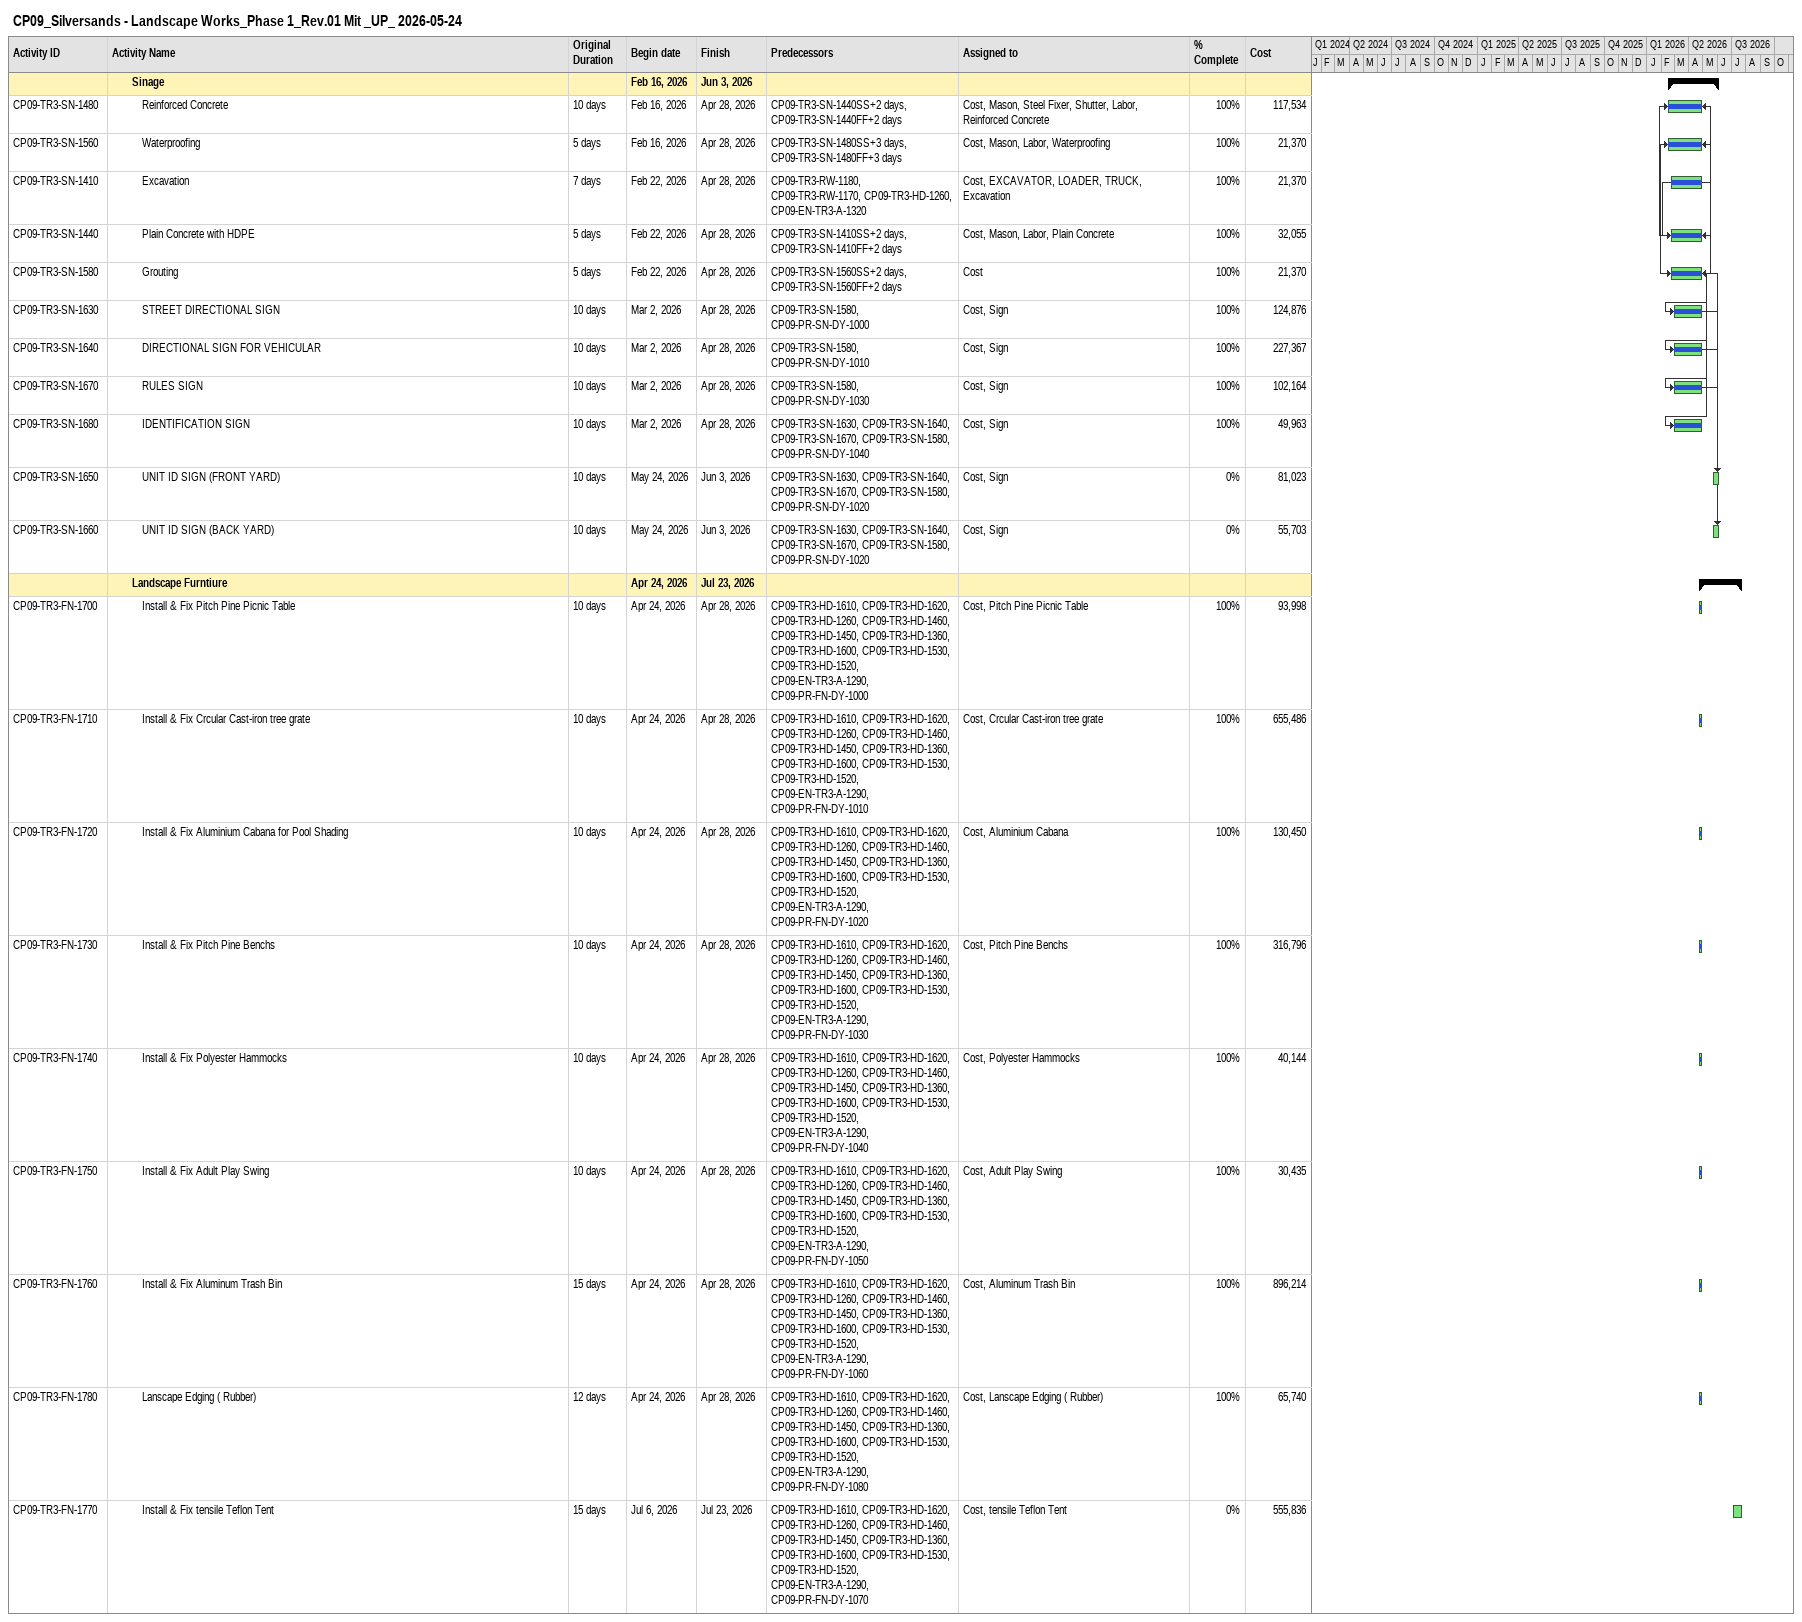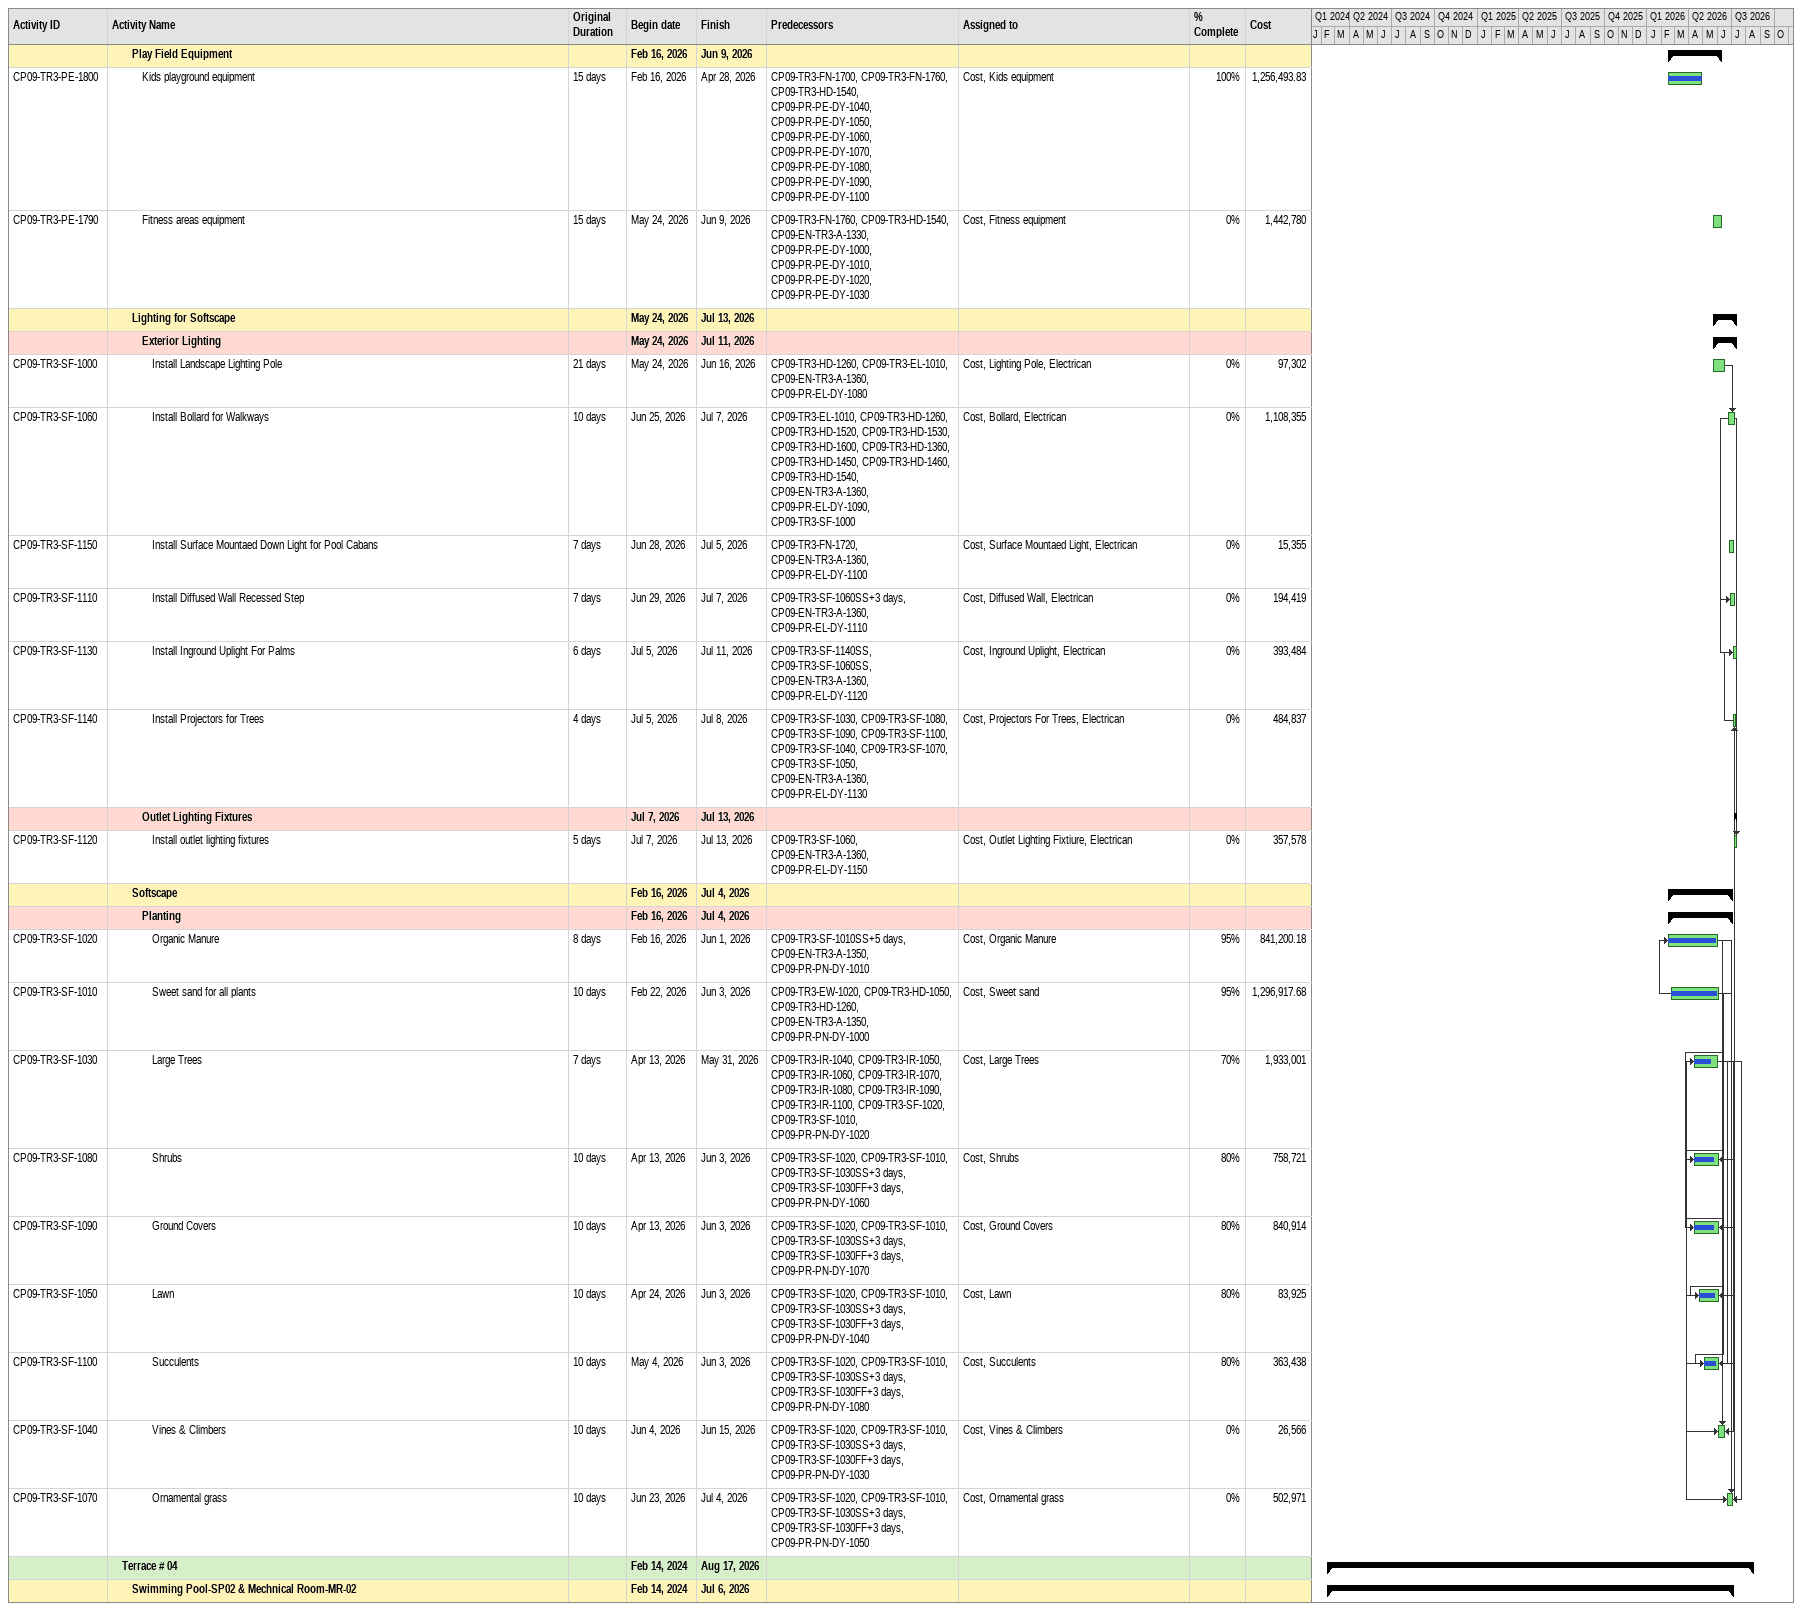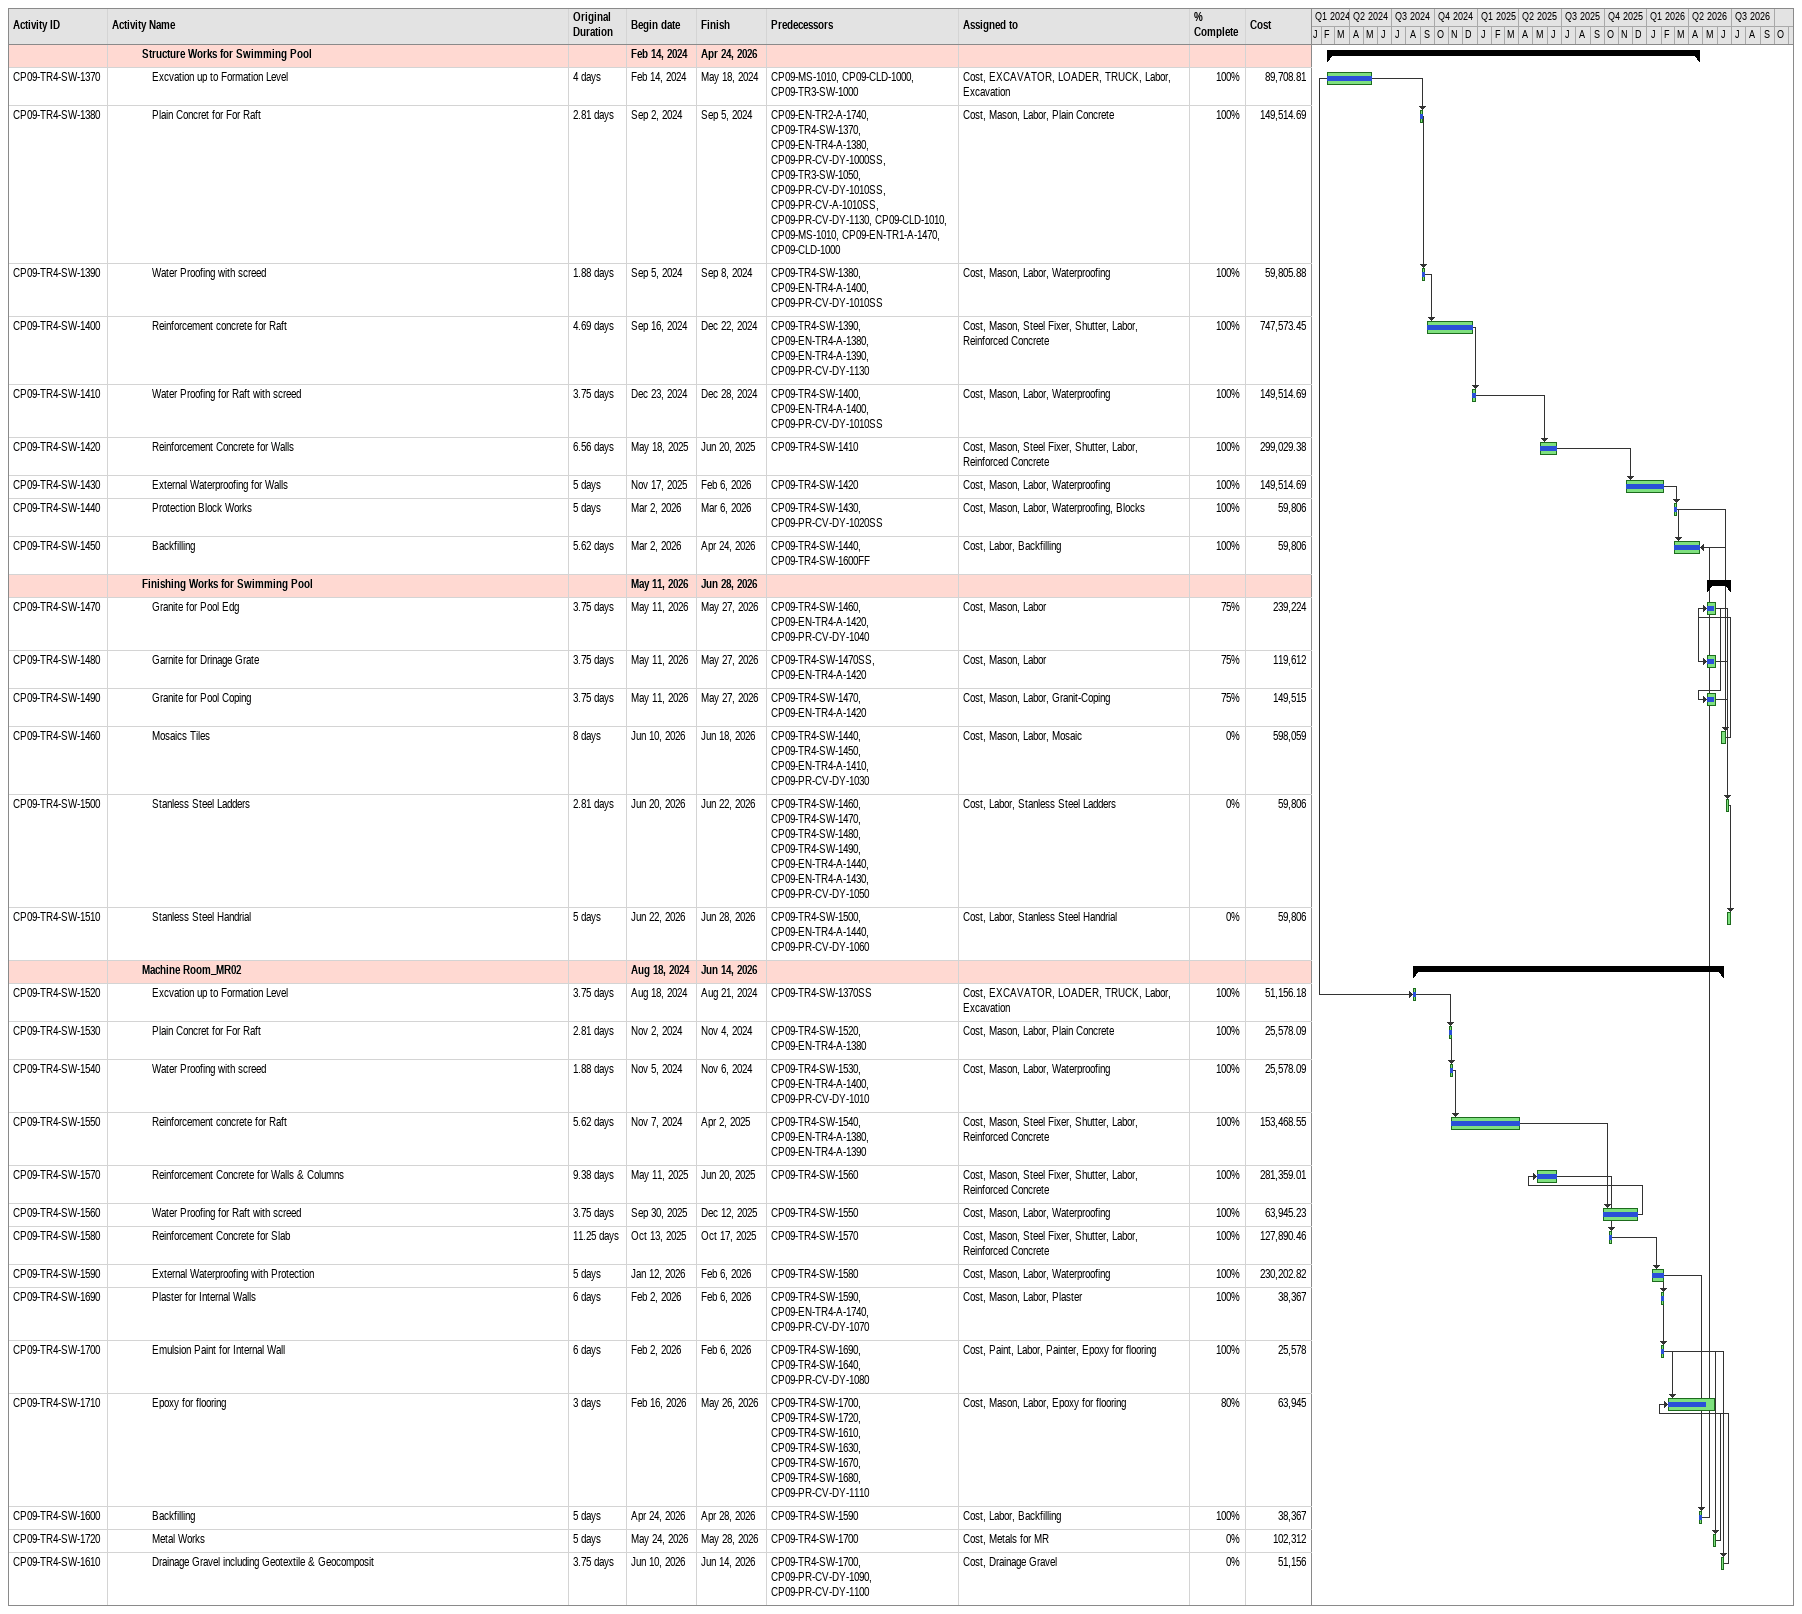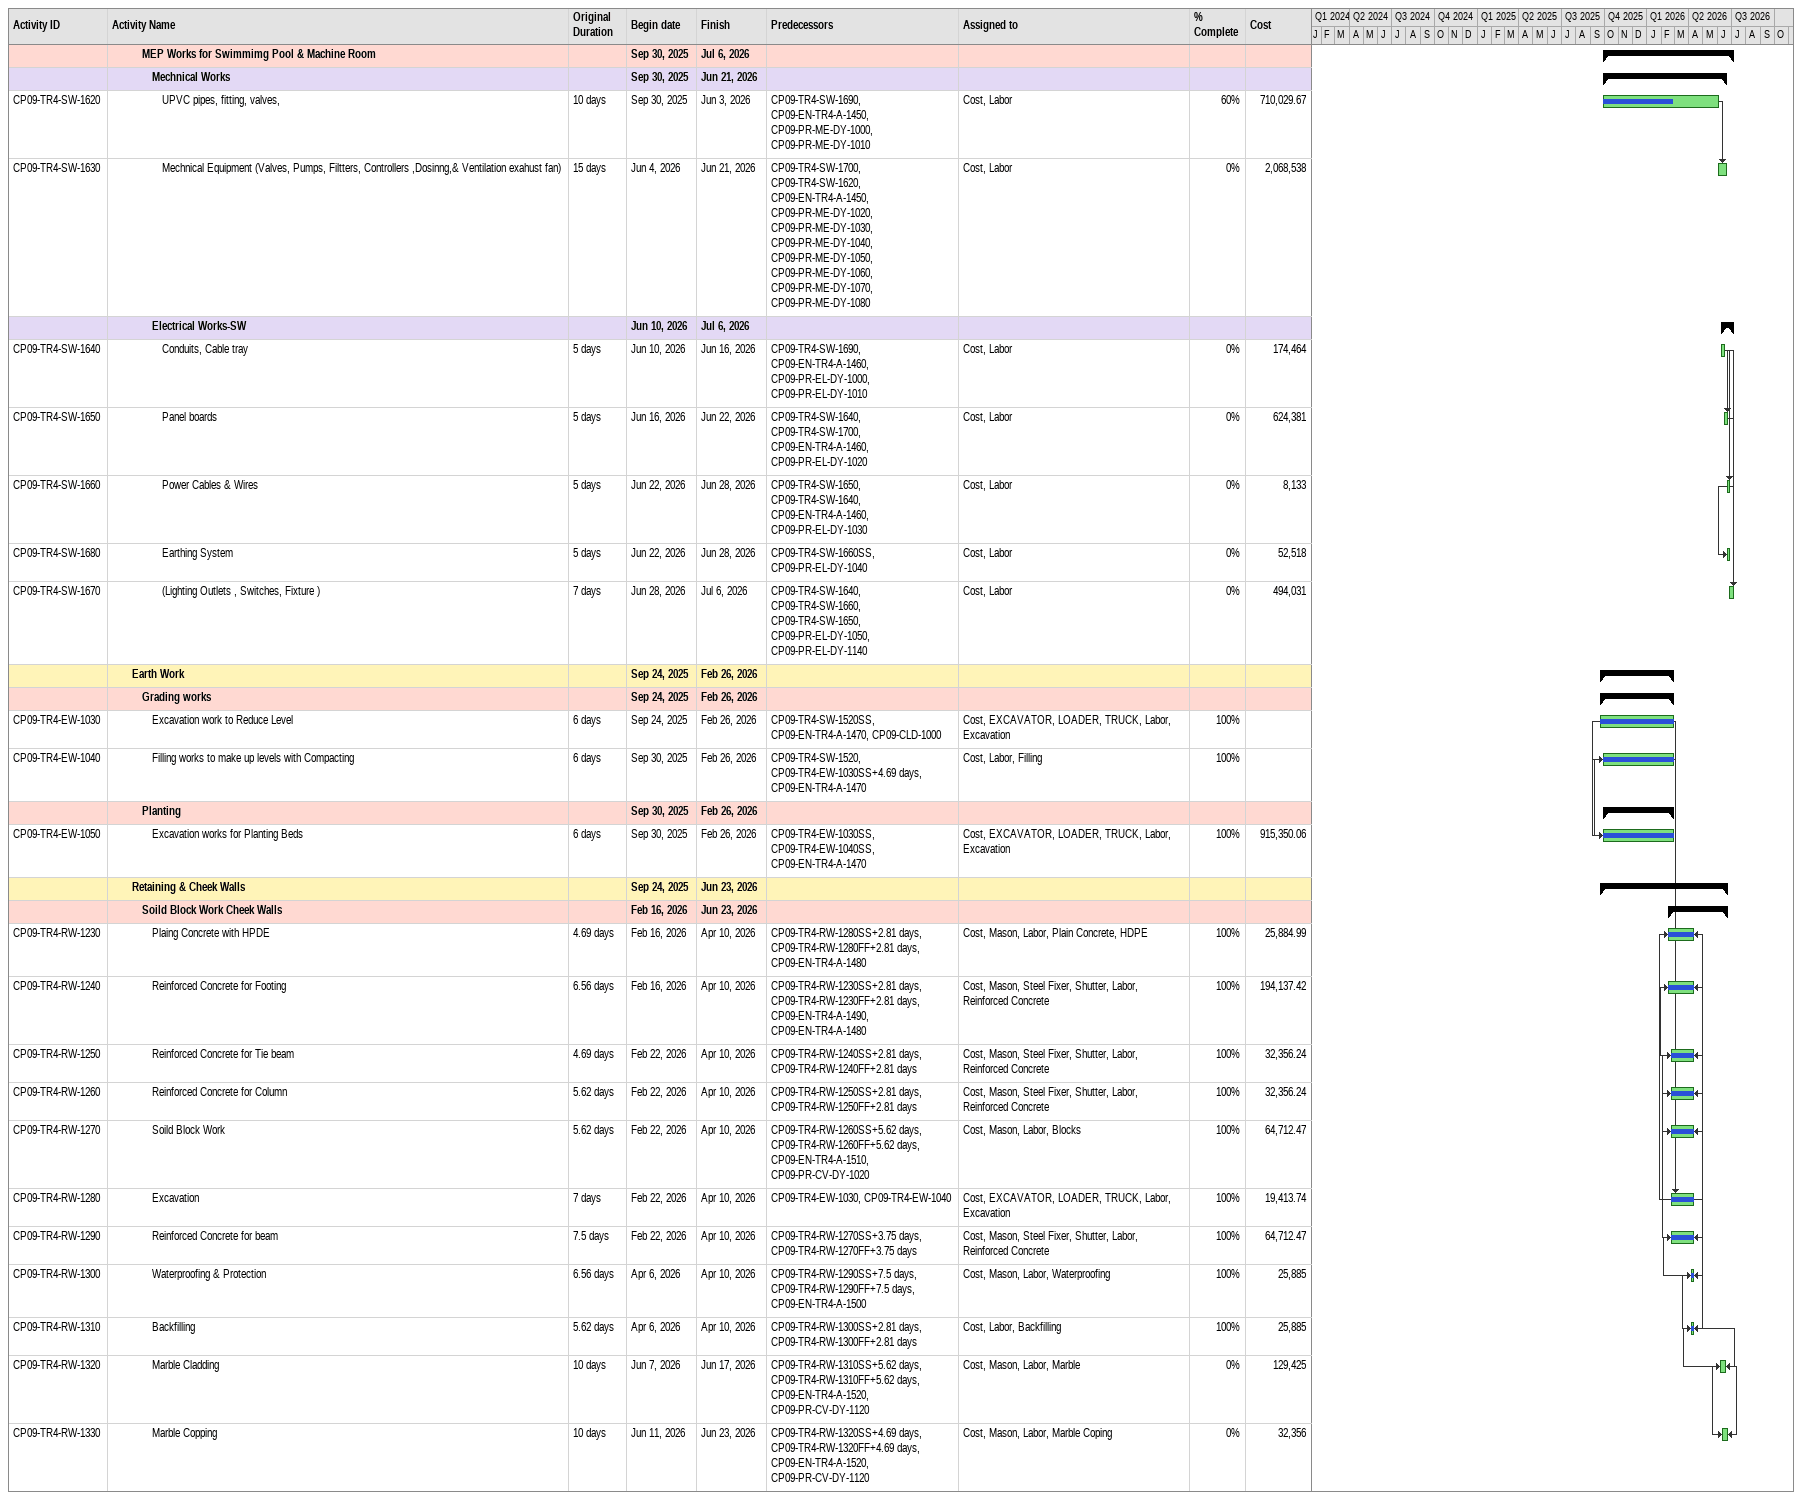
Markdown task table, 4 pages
CP09_Silversands - Landscape Works_Phase 1_Rev.01 Mit _UP_ 2026-05-24

| ID | Level | Task | Original duration | Start | Finish | Predecessors | Resources | % complete | Cost |
|---|---|---|---|---|---|---|---|---|---|
|  | 3 | **Sinage** |  | 2026-02-16 | 2026-06-03 |  |  |  |  |
| CP09-TR3-SN-1480 | 4 | Reinforced Concrete | 10d | 2026-02-16 | 2026-04-28 | CP09-TR3-SN-1440SS+2d, CP09-TR3-SN-1440FF+2d | Cost, Mason, Steel Fixer, Shutter, Labor, Reinforced Concrete | 100 | 117534 |
| CP09-TR3-SN-1560 | 4 | Waterproofing | 5d | 2026-02-16 | 2026-04-28 | CP09-TR3-SN-1480SS+3d, CP09-TR3-SN-1480FF+3d | Cost, Mason, Labor, Waterproofing | 100 | 21370 |
| CP09-TR3-SN-1410 | 4 | Excavation | 7d | 2026-02-22 | 2026-04-28 | CP09-TR3-RW-1180, CP09-TR3-RW-1170, CP09-TR3-HD-1260, CP09-EN-TR3-A-1320 | Cost, EXCAVATOR, LOADER, TRUCK, Excavation | 100 | 21370 |
| CP09-TR3-SN-1440 | 4 | Plain Concrete with HDPE | 5d | 2026-02-22 | 2026-04-28 | CP09-TR3-SN-1410SS+2d, CP09-TR3-SN-1410FF+2d | Cost, Mason, Labor, Plain Concrete | 100 | 32055 |
| CP09-TR3-SN-1580 | 4 | Grouting | 5d | 2026-02-22 | 2026-04-28 | CP09-TR3-SN-1560SS+2d, CP09-TR3-SN-1560FF+2d | Cost | 100 | 21370 |
| CP09-TR3-SN-1630 | 4 | STREET DIRECTIONAL SIGN | 10d | 2026-03-02 | 2026-04-28 | CP09-TR3-SN-1580, CP09-PR-SN-DY-1000 | Cost, Sign | 100 | 124876 |
| CP09-TR3-SN-1640 | 4 | DIRECTIONAL SIGN FOR VEHICULAR | 10d | 2026-03-02 | 2026-04-28 | CP09-TR3-SN-1580, CP09-PR-SN-DY-1010 | Cost, Sign | 100 | 227367 |
| CP09-TR3-SN-1670 | 4 | RULES SIGN | 10d | 2026-03-02 | 2026-04-28 | CP09-TR3-SN-1580, CP09-PR-SN-DY-1030 | Cost, Sign | 100 | 102164 |
| CP09-TR3-SN-1680 | 4 | IDENTIFICATION SIGN | 10d | 2026-03-02 | 2026-04-28 | CP09-TR3-SN-1630, CP09-TR3-SN-1640, CP09-TR3-SN-1670, CP09-TR3-SN-1580, CP09-PR-SN-DY-1040 | Cost, Sign | 100 | 49963 |
| CP09-TR3-SN-1650 | 4 | UNIT ID SIGN (FRONT YARD) | 10d | 2026-05-24 | 2026-06-03 | CP09-TR3-SN-1630, CP09-TR3-SN-1640, CP09-TR3-SN-1670, CP09-TR3-SN-1580, CP09-PR-SN-DY-1020 | Cost, Sign | 0 | 81023 |
| CP09-TR3-SN-1660 | 4 | UNIT ID SIGN (BACK YARD) | 10d | 2026-05-24 | 2026-06-03 | CP09-TR3-SN-1630, CP09-TR3-SN-1640, CP09-TR3-SN-1670, CP09-TR3-SN-1580, CP09-PR-SN-DY-1020 | Cost, Sign | 0 | 55703 |
|  | 3 | **Landscape Furntiure** |  | 2026-04-24 | 2026-07-23 |  |  |  |  |
| CP09-TR3-FN-1700 | 4 | Install & Fix Pitch Pine Picnic Table | 10d | 2026-04-24 | 2026-04-28 | CP09-TR3-HD-1610, CP09-TR3-HD-1620, CP09-TR3-HD-1260, CP09-TR3-HD-1460, CP09-TR3-HD-1450, CP09-TR3-HD-1360, CP09-TR3-HD-1600, CP09-TR3-HD-1530, CP09-TR3-HD-1520, CP09-EN-TR3-A-1290, CP09-PR-FN-DY-1000 | Cost, Pitch Pine Picnic Table | 100 | 93998 |
| CP09-TR3-FN-1710 | 4 | Install & Fix Crcular Cast-iron tree grate | 10d | 2026-04-24 | 2026-04-28 | CP09-TR3-HD-1610, CP09-TR3-HD-1620, CP09-TR3-HD-1260, CP09-TR3-HD-1460, CP09-TR3-HD-1450, CP09-TR3-HD-1360, CP09-TR3-HD-1600, CP09-TR3-HD-1530, CP09-TR3-HD-1520, CP09-EN-TR3-A-1290, CP09-PR-FN-DY-1010 | Cost, Crcular Cast-iron tree grate | 100 | 655486 |
| CP09-TR3-FN-1720 | 4 | Install & Fix Aluminium Cabana for Pool Shading | 10d | 2026-04-24 | 2026-04-28 | CP09-TR3-HD-1610, CP09-TR3-HD-1620, CP09-TR3-HD-1260, CP09-TR3-HD-1460, CP09-TR3-HD-1450, CP09-TR3-HD-1360, CP09-TR3-HD-1600, CP09-TR3-HD-1530, CP09-TR3-HD-1520, CP09-EN-TR3-A-1290, CP09-PR-FN-DY-1020 | Cost, Aluminium Cabana | 100 | 130450 |
| CP09-TR3-FN-1730 | 4 | Install & Fix Pitch Pine Benchs | 10d | 2026-04-24 | 2026-04-28 | CP09-TR3-HD-1610, CP09-TR3-HD-1620, CP09-TR3-HD-1260, CP09-TR3-HD-1460, CP09-TR3-HD-1450, CP09-TR3-HD-1360, CP09-TR3-HD-1600, CP09-TR3-HD-1530, CP09-TR3-HD-1520, CP09-EN-TR3-A-1290, CP09-PR-FN-DY-1030 | Cost, Pitch Pine Benchs | 100 | 316796 |
| CP09-TR3-FN-1740 | 4 | Install & Fix Polyester Hammocks | 10d | 2026-04-24 | 2026-04-28 | CP09-TR3-HD-1610, CP09-TR3-HD-1620, CP09-TR3-HD-1260, CP09-TR3-HD-1460, CP09-TR3-HD-1450, CP09-TR3-HD-1360, CP09-TR3-HD-1600, CP09-TR3-HD-1530, CP09-TR3-HD-1520, CP09-EN-TR3-A-1290, CP09-PR-FN-DY-1040 | Cost, Polyester Hammocks | 100 | 40144 |
| CP09-TR3-FN-1750 | 4 | Install & Fix Adult Play Swing | 10d | 2026-04-24 | 2026-04-28 | CP09-TR3-HD-1610, CP09-TR3-HD-1620, CP09-TR3-HD-1260, CP09-TR3-HD-1460, CP09-TR3-HD-1450, CP09-TR3-HD-1360, CP09-TR3-HD-1600, CP09-TR3-HD-1530, CP09-TR3-HD-1520, CP09-EN-TR3-A-1290, CP09-PR-FN-DY-1050 | Cost, Adult Play Swing | 100 | 30435 |
| CP09-TR3-FN-1760 | 4 | Install & Fix Aluminum Trash Bin | 15d | 2026-04-24 | 2026-04-28 | CP09-TR3-HD-1610, CP09-TR3-HD-1620, CP09-TR3-HD-1260, CP09-TR3-HD-1460, CP09-TR3-HD-1450, CP09-TR3-HD-1360, CP09-TR3-HD-1600, CP09-TR3-HD-1530, CP09-TR3-HD-1520, CP09-EN-TR3-A-1290, CP09-PR-FN-DY-1060 | Cost, Aluminum Trash Bin | 100 | 896214 |
| CP09-TR3-FN-1780 | 4 | Lanscape Edging ( Rubber) | 12d | 2026-04-24 | 2026-04-28 | CP09-TR3-HD-1610, CP09-TR3-HD-1620, CP09-TR3-HD-1260, CP09-TR3-HD-1460, CP09-TR3-HD-1450, CP09-TR3-HD-1360, CP09-TR3-HD-1600, CP09-TR3-HD-1530, CP09-TR3-HD-1520, CP09-EN-TR3-A-1290, CP09-PR-FN-DY-1080 | Cost, Lanscape Edging ( Rubber) | 100 | 65740 |
| CP09-TR3-FN-1770 | 4 | Install & Fix tensile Teflon Tent | 15d | 2026-07-06 | 2026-07-23 | CP09-TR3-HD-1610, CP09-TR3-HD-1620, CP09-TR3-HD-1260, CP09-TR3-HD-1460, CP09-TR3-HD-1450, CP09-TR3-HD-1360, CP09-TR3-HD-1600, CP09-TR3-HD-1530, CP09-TR3-HD-1520, CP09-EN-TR3-A-1290, CP09-PR-FN-DY-1070 | Cost, tensile Teflon Tent | 0 | 555836 |
|  | 3 | **Play Field Equipment** |  | 2026-02-16 | 2026-06-09 |  |  |  |  |
| CP09-TR3-PE-1800 | 4 | Kids playground equipment | 15d | 2026-02-16 | 2026-04-28 | CP09-TR3-FN-1700, CP09-TR3-FN-1760, CP09-TR3-HD-1540, CP09-PR-PE-DY-1040, CP09-PR-PE-DY-1050, CP09-PR-PE-DY-1060, CP09-PR-PE-DY-1070, CP09-PR-PE-DY-1080, CP09-PR-PE-DY-1090, CP09-PR-PE-DY-1100 | Cost, Kids equipment | 100 | 1256493.83 |
| CP09-TR3-PE-1790 | 4 | Fitness areas equipment | 15d | 2026-05-24 | 2026-06-09 | CP09-TR3-FN-1760, CP09-TR3-HD-1540, CP09-EN-TR3-A-1330, CP09-PR-PE-DY-1000, CP09-PR-PE-DY-1010, CP09-PR-PE-DY-1020, CP09-PR-PE-DY-1030 | Cost, Fitness equipment | 0 | 1442780 |
|  | 3 | **Lighting for Softscape** |  | 2026-05-24 | 2026-07-13 |  |  |  |  |
|  | 4 | **Exterior Lighting** |  | 2026-05-24 | 2026-07-11 |  |  |  |  |
| CP09-TR3-SF-1000 | 5 | Install Landscape Lighting Pole | 21d | 2026-05-24 | 2026-06-16 | CP09-TR3-HD-1260, CP09-TR3-EL-1010, CP09-EN-TR3-A-1360, CP09-PR-EL-DY-1080 | Cost, Lighting Pole, Electrican | 0 | 97302 |
| CP09-TR3-SF-1060 | 5 | Install Bollard for Walkways | 10d | 2026-06-25 | 2026-07-07 | CP09-TR3-EL-1010, CP09-TR3-HD-1260, CP09-TR3-HD-1520, CP09-TR3-HD-1530, CP09-TR3-HD-1600, CP09-TR3-HD-1360, CP09-TR3-HD-1450, CP09-TR3-HD-1460, CP09-TR3-HD-1540, CP09-EN-TR3-A-1360, CP09-PR-EL-DY-1090, CP09-TR3-SF-1000 | Cost, Bollard, Electrican | 0 | 1108355 |
| CP09-TR3-SF-1150 | 5 | Install Surface Mountaed Down Light for Pool Cabans | 7d | 2026-06-28 | 2026-07-05 | CP09-TR3-FN-1720, CP09-EN-TR3-A-1360, CP09-PR-EL-DY-1100 | Cost, Surface Mountaed Light, Electrican | 0 | 15355 |
| CP09-TR3-SF-1110 | 5 | Install Diffused Wall Recessed Step | 7d | 2026-06-29 | 2026-07-07 | CP09-TR3-SF-1060SS+3d, CP09-EN-TR3-A-1360, CP09-PR-EL-DY-1110 | Cost, Diffused Wall, Electrican | 0 | 194419 |
| CP09-TR3-SF-1130 | 5 | Install Inground Uplight For Palms | 6d | 2026-07-05 | 2026-07-11 | CP09-TR3-SF-1140SS, CP09-TR3-SF-1060SS, CP09-EN-TR3-A-1360, CP09-PR-EL-DY-1120 | Cost, Inground Uplight, Electrican | 0 | 393484 |
| CP09-TR3-SF-1140 | 5 | Install Projectors for Trees | 4d | 2026-07-05 | 2026-07-08 | CP09-TR3-SF-1030, CP09-TR3-SF-1080, CP09-TR3-SF-1090, CP09-TR3-SF-1100, CP09-TR3-SF-1040, CP09-TR3-SF-1070, CP09-TR3-SF-1050, CP09-EN-TR3-A-1360, CP09-PR-EL-DY-1130 | Cost, Projectors For Trees, Electrican | 0 | 484837 |
|  | 4 | **Outlet Lighting Fixtures** |  | 2026-07-07 | 2026-07-13 |  |  |  |  |
| CP09-TR3-SF-1120 | 5 | Install outlet lighting fixtures | 5d | 2026-07-07 | 2026-07-13 | CP09-TR3-SF-1060, CP09-EN-TR3-A-1360, CP09-PR-EL-DY-1150 | Cost, Outlet Lighting Fixtiure, Electrican | 0 | 357578 |
|  | 3 | **Softscape** |  | 2026-02-16 | 2026-07-04 |  |  |  |  |
|  | 4 | **Planting** |  | 2026-02-16 | 2026-07-04 |  |  |  |  |
| CP09-TR3-SF-1020 | 5 | Organic Manure | 8d | 2026-02-16 | 2026-06-01 | CP09-TR3-SF-1010SS+5d, CP09-EN-TR3-A-1350, CP09-PR-PN-DY-1010 | Cost, Organic Manure | 95 | 841200.18 |
| CP09-TR3-SF-1010 | 5 | Sweet sand for all plants | 10d | 2026-02-22 | 2026-06-03 | CP09-TR3-EW-1020, CP09-TR3-HD-1050, CP09-TR3-HD-1260, CP09-EN-TR3-A-1350, CP09-PR-PN-DY-1000 | Cost, Sweet sand | 95 | 1296917.68 |
| CP09-TR3-SF-1030 | 5 | Large Trees | 7d | 2026-04-13 | 2026-05-31 | CP09-TR3-IR-1040, CP09-TR3-IR-1050, CP09-TR3-IR-1060, CP09-TR3-IR-1070, CP09-TR3-IR-1080, CP09-TR3-IR-1090, CP09-TR3-IR-1100, CP09-TR3-SF-1020, CP09-TR3-SF-1010, CP09-PR-PN-DY-1020 | Cost, Large Trees | 70 | 1933001 |
| CP09-TR3-SF-1080 | 5 | Shrubs | 10d | 2026-04-13 | 2026-06-03 | CP09-TR3-SF-1020, CP09-TR3-SF-1010, CP09-TR3-SF-1030SS+3d, CP09-TR3-SF-1030FF+3d, CP09-PR-PN-DY-1060 | Cost, Shrubs | 80 | 758721 |
| CP09-TR3-SF-1090 | 5 | Ground Covers | 10d | 2026-04-13 | 2026-06-03 | CP09-TR3-SF-1020, CP09-TR3-SF-1010, CP09-TR3-SF-1030SS+3d, CP09-TR3-SF-1030FF+3d, CP09-PR-PN-DY-1070 | Cost, Ground Covers | 80 | 840914 |
| CP09-TR3-SF-1050 | 5 | Lawn | 10d | 2026-04-24 | 2026-06-03 | CP09-TR3-SF-1020, CP09-TR3-SF-1010, CP09-TR3-SF-1030SS+3d, CP09-TR3-SF-1030FF+3d, CP09-PR-PN-DY-1040 | Cost, Lawn | 80 | 83925 |
| CP09-TR3-SF-1100 | 5 | Succulents | 10d | 2026-05-04 | 2026-06-03 | CP09-TR3-SF-1020, CP09-TR3-SF-1010, CP09-TR3-SF-1030SS+3d, CP09-TR3-SF-1030FF+3d, CP09-PR-PN-DY-1080 | Cost, Succulents | 80 | 363438 |
| CP09-TR3-SF-1040 | 5 | Vines & Climbers | 10d | 2026-06-04 | 2026-06-15 | CP09-TR3-SF-1020, CP09-TR3-SF-1010, CP09-TR3-SF-1030SS+3d, CP09-TR3-SF-1030FF+3d, CP09-PR-PN-DY-1030 | Cost, Vines & Climbers | 0 | 26566 |
| CP09-TR3-SF-1070 | 5 | Ornamental grass | 10d | 2026-06-23 | 2026-07-04 | CP09-TR3-SF-1020, CP09-TR3-SF-1010, CP09-TR3-SF-1030SS+3d, CP09-TR3-SF-1030FF+3d, CP09-PR-PN-DY-1050 | Cost, Ornamental grass | 0 | 502971 |
|  | 2 | **Terrace # 04** |  | 2024-02-14 | 2026-08-17 |  |  |  |  |
|  | 3 | **Swimming Pool-SP02 & Mechnical Room-MR-02** |  | 2024-02-14 | 2026-07-06 |  |  |  |  |
|  | 4 | **Structure Works for Swimming Pool** |  | 2024-02-14 | 2026-04-24 |  |  |  |  |
| CP09-TR4-SW-1370 | 5 | Excvation up to Formation Level | 4d | 2024-02-14 | 2024-05-18 | CP09-MS-1010, CP09-CLD-1000, CP09-TR3-SW-1000 | Cost, EXCAVATOR, LOADER, TRUCK, Labor, Excavation | 100 | 89708.81 |
| CP09-TR4-SW-1380 | 5 | Plain Concret for For Raft | 2.81d | 2024-09-02 | 2024-09-05 | CP09-EN-TR2-A-1740, CP09-TR4-SW-1370, CP09-EN-TR4-A-1380, CP09-PR-CV-DY-1000SS, CP09-TR3-SW-1050, CP09-PR-CV-DY-1010SS, CP09-PR-CV-A-1010SS, CP09-PR-CV-DY-1130, CP09-CLD-1010, CP09-MS-1010, CP09-EN-TR1-A-1470, CP09-CLD-1000 | Cost, Mason, Labor, Plain Concrete | 100 | 149514.69 |
| CP09-TR4-SW-1390 | 5 | Water Proofing with screed | 1.88d | 2024-09-05 | 2024-09-08 | CP09-TR4-SW-1380, CP09-EN-TR4-A-1400, CP09-PR-CV-DY-1010SS | Cost, Mason, Labor, Waterproofing | 100 | 59805.88 |
| CP09-TR4-SW-1400 | 5 | Reinforcement concrete for Raft | 4.69d | 2024-09-16 | 2024-12-22 | CP09-TR4-SW-1390, CP09-EN-TR4-A-1380, CP09-EN-TR4-A-1390, CP09-PR-CV-DY-1130 | Cost, Mason, Steel Fixer, Shutter, Labor, Reinforced Concrete | 100 | 747573.45 |
| CP09-TR4-SW-1410 | 5 | Water Proofing for Raft with screed | 3.75d | 2024-12-23 | 2024-12-28 | CP09-TR4-SW-1400, CP09-EN-TR4-A-1400, CP09-PR-CV-DY-1010SS | Cost, Mason, Labor, Waterproofing | 100 | 149514.69 |
| CP09-TR4-SW-1420 | 5 | Reinforcement Concrete for Walls | 6.56d | 2025-05-18 | 2025-06-20 | CP09-TR4-SW-1410 | Cost, Mason, Steel Fixer, Shutter, Labor, Reinforced Concrete | 100 | 299029.38 |
| CP09-TR4-SW-1430 | 5 | External Waterproofing for Walls | 5d | 2025-11-17 | 2026-02-06 | CP09-TR4-SW-1420 | Cost, Mason, Labor, Waterproofing | 100 | 149514.69 |
| CP09-TR4-SW-1440 | 5 | Protection Block Works | 5d | 2026-03-02 | 2026-03-06 | CP09-TR4-SW-1430, CP09-PR-CV-DY-1020SS | Cost, Mason, Labor, Waterproofing, Blocks | 100 | 59806 |
| CP09-TR4-SW-1450 | 5 | Backfilling | 5.62d | 2026-03-02 | 2026-04-24 | CP09-TR4-SW-1440, CP09-TR4-SW-1600FF | Cost, Labor, Backfilling | 100 | 59806 |
|  | 4 | **Finishing Works for Swimming Pool** |  | 2026-05-11 | 2026-06-28 |  |  |  |  |
| CP09-TR4-SW-1470 | 5 | Granite for Pool Edg | 3.75d | 2026-05-11 | 2026-05-27 | CP09-TR4-SW-1460, CP09-EN-TR4-A-1420, CP09-PR-CV-DY-1040 | Cost, Mason, Labor | 75 | 239224 |
| CP09-TR4-SW-1480 | 5 | Garnite for Drinage Grate | 3.75d | 2026-05-11 | 2026-05-27 | CP09-TR4-SW-1470SS, CP09-EN-TR4-A-1420 | Cost, Mason, Labor | 75 | 119612 |
| CP09-TR4-SW-1490 | 5 | Granite for Pool Coping | 3.75d | 2026-05-11 | 2026-05-27 | CP09-TR4-SW-1470, CP09-EN-TR4-A-1420 | Cost, Mason, Labor, Granit-Coping | 75 | 149515 |
| CP09-TR4-SW-1460 | 5 | Mosaics Tiles | 8d | 2026-06-10 | 2026-06-18 | CP09-TR4-SW-1440, CP09-TR4-SW-1450, CP09-EN-TR4-A-1410, CP09-PR-CV-DY-1030 | Cost, Mason, Labor, Mosaic | 0 | 598059 |
| CP09-TR4-SW-1500 | 5 | Stanless Steel Ladders | 2.81d | 2026-06-20 | 2026-06-22 | CP09-TR4-SW-1460, CP09-TR4-SW-1470, CP09-TR4-SW-1480, CP09-TR4-SW-1490, CP09-EN-TR4-A-1440, CP09-EN-TR4-A-1430, CP09-PR-CV-DY-1050 | Cost, Labor, Stanless Steel Ladders | 0 | 59806 |
| CP09-TR4-SW-1510 | 5 | Stanless Steel Handrial | 5d | 2026-06-22 | 2026-06-28 | CP09-TR4-SW-1500, CP09-EN-TR4-A-1440, CP09-PR-CV-DY-1060 | Cost, Labor, Stanless Steel Handrial | 0 | 59806 |
|  | 4 | **Machine Room_MR02** |  | 2024-08-18 | 2026-06-14 |  |  |  |  |
| CP09-TR4-SW-1520 | 5 | Excvation up to Formation Level | 3.75d | 2024-08-18 | 2024-08-21 | CP09-TR4-SW-1370SS | Cost, EXCAVATOR, LOADER, TRUCK, Labor, Excavation | 100 | 51156.18 |
| CP09-TR4-SW-1530 | 5 | Plain Concret for For Raft | 2.81d | 2024-11-02 | 2024-11-04 | CP09-TR4-SW-1520, CP09-EN-TR4-A-1380 | Cost, Mason, Labor, Plain Concrete | 100 | 25578.09 |
| CP09-TR4-SW-1540 | 5 | Water Proofing with screed | 1.88d | 2024-11-05 | 2024-11-06 | CP09-TR4-SW-1530, CP09-EN-TR4-A-1400, CP09-PR-CV-DY-1010 | Cost, Mason, Labor, Waterproofing | 100 | 25578.09 |
| CP09-TR4-SW-1550 | 5 | Reinforcement concrete for Raft | 5.62d | 2024-11-07 | 2025-04-02 | CP09-TR4-SW-1540, CP09-EN-TR4-A-1380, CP09-EN-TR4-A-1390 | Cost, Mason, Steel Fixer, Shutter, Labor, Reinforced Concrete | 100 | 153468.55 |
| CP09-TR4-SW-1570 | 5 | Reinforcement Concrete for Walls & Columns | 9.38d | 2025-05-11 | 2025-06-20 | CP09-TR4-SW-1560 | Cost, Mason, Steel Fixer, Shutter, Labor, Reinforced Concrete | 100 | 281359.01 |
| CP09-TR4-SW-1560 | 5 | Water Proofing for Raft with screed | 3.75d | 2025-09-30 | 2025-12-12 | CP09-TR4-SW-1550 | Cost, Mason, Labor, Waterproofing | 100 | 63945.23 |
| CP09-TR4-SW-1580 | 5 | Reinforcement Concrete for Slab | 11.25d | 2025-10-13 | 2025-10-17 | CP09-TR4-SW-1570 | Cost, Mason, Steel Fixer, Shutter, Labor, Reinforced Concrete | 100 | 127890.46 |
| CP09-TR4-SW-1590 | 5 | External Waterproofing with Protection | 5d | 2026-01-12 | 2026-02-06 | CP09-TR4-SW-1580 | Cost, Mason, Labor, Waterproofing | 100 | 230202.82 |
| CP09-TR4-SW-1690 | 5 | Plaster for Internal Walls | 6d | 2026-02-02 | 2026-02-06 | CP09-TR4-SW-1590, CP09-EN-TR4-A-1740, CP09-PR-CV-DY-1070 | Cost, Mason, Labor, Plaster | 100 | 38367 |
| CP09-TR4-SW-1700 | 5 | Emulsion Paint for Internal Wall | 6d | 2026-02-02 | 2026-02-06 | CP09-TR4-SW-1690, CP09-TR4-SW-1640, CP09-PR-CV-DY-1080 | Cost, Paint, Labor, Painter, Epoxy for flooring | 100 | 25578 |
| CP09-TR4-SW-1710 | 5 | Epoxy for flooring | 3d | 2026-02-16 | 2026-05-26 | CP09-TR4-SW-1700, CP09-TR4-SW-1720, CP09-TR4-SW-1610, CP09-TR4-SW-1630, CP09-TR4-SW-1670, CP09-TR4-SW-1680, CP09-PR-CV-DY-1110 | Cost, Mason, Labor, Epoxy for flooring | 80 | 63945 |
| CP09-TR4-SW-1600 | 5 | Backfilling | 5d | 2026-04-24 | 2026-04-28 | CP09-TR4-SW-1590 | Cost, Labor, Backfilling | 100 | 38367 |
| CP09-TR4-SW-1720 | 5 | Metal Works | 5d | 2026-05-24 | 2026-05-28 | CP09-TR4-SW-1700 | Cost, Metals for MR | 0 | 102312 |
| CP09-TR4-SW-1610 | 5 | Drainage Gravel including Geotextile & Geocomposit | 3.75d | 2026-06-10 | 2026-06-14 | CP09-TR4-SW-1700, CP09-PR-CV-DY-1090, CP09-PR-CV-DY-1100 | Cost, Drainage Gravel | 0 | 51156 |
|  | 4 | **MEP Works for Swimmimg Pool & Machine Room** |  | 2025-09-30 | 2026-07-06 |  |  |  |  |
|  | 5 | **Mechnical Works** |  | 2025-09-30 | 2026-06-21 |  |  |  |  |
| CP09-TR4-SW-1620 | 6 | UPVC pipes, fitting, valves, | 10d | 2025-09-30 | 2026-06-03 | CP09-TR4-SW-1690, CP09-EN-TR4-A-1450, CP09-PR-ME-DY-1000, CP09-PR-ME-DY-1010 | Cost, Labor | 60 | 710029.67 |
| CP09-TR4-SW-1630 | 6 | Mechnical Equipment (Valves, Pumps, Filtters, Controllers ,Dosinng,& Ventilation exahust fan) | 15d | 2026-06-04 | 2026-06-21 | CP09-TR4-SW-1700, CP09-TR4-SW-1620, CP09-EN-TR4-A-1450, CP09-PR-ME-DY-1020, CP09-PR-ME-DY-1030, CP09-PR-ME-DY-1040, CP09-PR-ME-DY-1050, CP09-PR-ME-DY-1060, CP09-PR-ME-DY-1070, CP09-PR-ME-DY-1080 | Cost, Labor | 0 | 2068538 |
|  | 5 | **Electrical Works-SW** |  | 2026-06-10 | 2026-07-06 |  |  |  |  |
| CP09-TR4-SW-1640 | 6 | Conduits, Cable tray | 5d | 2026-06-10 | 2026-06-16 | CP09-TR4-SW-1690, CP09-EN-TR4-A-1460, CP09-PR-EL-DY-1000, CP09-PR-EL-DY-1010 | Cost, Labor | 0 | 174464 |
| CP09-TR4-SW-1650 | 6 | Panel boards | 5d | 2026-06-16 | 2026-06-22 | CP09-TR4-SW-1640, CP09-TR4-SW-1700, CP09-EN-TR4-A-1460, CP09-PR-EL-DY-1020 | Cost, Labor | 0 | 624381 |
| CP09-TR4-SW-1660 | 6 | Power Cables & Wires | 5d | 2026-06-22 | 2026-06-28 | CP09-TR4-SW-1650, CP09-TR4-SW-1640, CP09-EN-TR4-A-1460, CP09-PR-EL-DY-1030 | Cost, Labor | 0 | 8133 |
| CP09-TR4-SW-1680 | 6 | Earthing System | 5d | 2026-06-22 | 2026-06-28 | CP09-TR4-SW-1660SS, CP09-PR-EL-DY-1040 | Cost, Labor | 0 | 52518 |
| CP09-TR4-SW-1670 | 6 | (Lighting Outlets , Switches, Fixture ) | 7d | 2026-06-28 | 2026-07-06 | CP09-TR4-SW-1640, CP09-TR4-SW-1660, CP09-TR4-SW-1650, CP09-PR-EL-DY-1050, CP09-PR-EL-DY-1140 | Cost, Labor | 0 | 494031 |
|  | 3 | **Earth Work** |  | 2025-09-24 | 2026-02-26 |  |  |  |  |
|  | 4 | **Grading works** |  | 2025-09-24 | 2026-02-26 |  |  |  |  |
| CP09-TR4-EW-1030 | 5 | Excavation work to Reduce Level | 6d | 2025-09-24 | 2026-02-26 | CP09-TR4-SW-1520SS, CP09-EN-TR4-A-1470, CP09-CLD-1000 | Cost, EXCAVATOR, LOADER, TRUCK, Labor, Excavation | 100 |  |
| CP09-TR4-EW-1040 | 5 | Filling works to make up levels with Compacting | 6d | 2025-09-30 | 2026-02-26 | CP09-TR4-SW-1520, CP09-TR4-EW-1030SS+4.69d, CP09-EN-TR4-A-1470 | Cost, Labor, Filling | 100 |  |
|  | 4 | **Planting** |  | 2025-09-30 | 2026-02-26 |  |  |  |  |
| CP09-TR4-EW-1050 | 5 | Excavation works for Planting Beds | 6d | 2025-09-30 | 2026-02-26 | CP09-TR4-EW-1030SS, CP09-TR4-EW-1040SS, CP09-EN-TR4-A-1470 | Cost, EXCAVATOR, LOADER, TRUCK, Labor, Excavation | 100 | 915350.06 |
|  | 3 | **Retaining & Cheek Walls** |  | 2025-09-24 | 2026-06-23 |  |  |  |  |
|  | 4 | **Soild Block Work Cheek Walls** |  | 2026-02-16 | 2026-06-23 |  |  |  |  |
| CP09-TR4-RW-1230 | 5 | Plaing Concrete with HPDE | 4.69d | 2026-02-16 | 2026-04-10 | CP09-TR4-RW-1280SS+2.81d, CP09-TR4-RW-1280FF+2.81d, CP09-EN-TR4-A-1480 | Cost, Mason, Labor, Plain Concrete, HDPE | 100 | 25884.99 |
| CP09-TR4-RW-1240 | 5 | Reinforced Concrete for Footing | 6.56d | 2026-02-16 | 2026-04-10 | CP09-TR4-RW-1230SS+2.81d, CP09-TR4-RW-1230FF+2.81d, CP09-EN-TR4-A-1490, CP09-EN-TR4-A-1480 | Cost, Mason, Steel Fixer, Shutter, Labor, Reinforced Concrete | 100 | 194137.42 |
| CP09-TR4-RW-1250 | 5 | Reinforced Concrete for Tie beam | 4.69d | 2026-02-22 | 2026-04-10 | CP09-TR4-RW-1240SS+2.81d, CP09-TR4-RW-1240FF+2.81d | Cost, Mason, Steel Fixer, Shutter, Labor, Reinforced Concrete | 100 | 32356.24 |
| CP09-TR4-RW-1260 | 5 | Reinforced Concrete for Column | 5.62d | 2026-02-22 | 2026-04-10 | CP09-TR4-RW-1250SS+2.81d, CP09-TR4-RW-1250FF+2.81d | Cost, Mason, Steel Fixer, Shutter, Labor, Reinforced Concrete | 100 | 32356.24 |
| CP09-TR4-RW-1270 | 5 | Soild Block Work | 5.62d | 2026-02-22 | 2026-04-10 | CP09-TR4-RW-1260SS+5.62d, CP09-TR4-RW-1260FF+5.62d, CP09-EN-TR4-A-1510, CP09-PR-CV-DY-1020 | Cost, Mason, Labor, Blocks | 100 | 64712.47 |
| CP09-TR4-RW-1280 | 5 | Excavation | 7d | 2026-02-22 | 2026-04-10 | CP09-TR4-EW-1030, CP09-TR4-EW-1040 | Cost, EXCAVATOR, LOADER, TRUCK, Labor, Excavation | 100 | 19413.74 |
| CP09-TR4-RW-1290 | 5 | Reinforced Concrete for beam | 7.5d | 2026-02-22 | 2026-04-10 | CP09-TR4-RW-1270SS+3.75d, CP09-TR4-RW-1270FF+3.75d | Cost, Mason, Steel Fixer, Shutter, Labor, Reinforced Concrete | 100 | 64712.47 |
| CP09-TR4-RW-1300 | 5 | Waterproofing & Protection | 6.56d | 2026-04-06 | 2026-04-10 | CP09-TR4-RW-1290SS+7.5d, CP09-TR4-RW-1290FF+7.5d, CP09-EN-TR4-A-1500 | Cost, Mason, Labor, Waterproofing | 100 | 25885 |
| CP09-TR4-RW-1310 | 5 | Backfilling | 5.62d | 2026-04-06 | 2026-04-10 | CP09-TR4-RW-1300SS+2.81d, CP09-TR4-RW-1300FF+2.81d | Cost, Labor, Backfilling | 100 | 25885 |
| CP09-TR4-RW-1320 | 5 | Marble Cladding | 10d | 2026-06-07 | 2026-06-17 | CP09-TR4-RW-1310SS+5.62d, CP09-TR4-RW-1310FF+5.62d, CP09-EN-TR4-A-1520, CP09-PR-CV-DY-1120 | Cost, Mason, Labor, Marble | 0 | 129425 |
| CP09-TR4-RW-1330 | 5 | Marble Copping | 10d | 2026-06-11 | 2026-06-23 | CP09-TR4-RW-1320SS+4.69d, CP09-TR4-RW-1320FF+4.69d, CP09-EN-TR4-A-1520, CP09-PR-CV-DY-1120 | Cost, Mason, Labor, Marble Coping | 0 | 32356 |
